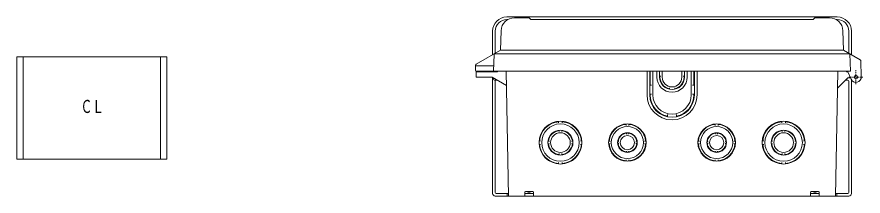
# Model space of a CAD drawing. Units: millimetres, scale not verified. Extents: x -2284 to 2131, y 270 to 4100.
# Drawn here: x -1284 to -336, y 2801 to 3002 of the extents above; entities that cross this region are included whole.
import ezdxf
from ezdxf.enums import TextEntityAlignment as Align

# ---------------------------------------------------------------- set-up
doc = ezdxf.new("R2010")
doc.units = ezdxf.units.MM
doc.header["$LTSCALE"] = 2
doc.linetypes.add('USER1', pattern=[1.01, 0.5, -0.25, 0.01, -0.25])
doc.layers.add('0-0_外形線', color=4, linetype='Continuous', lineweight=18)
doc.layers.add('0-2_電気部品', color=7, linetype='Continuous', lineweight=18)
doc.styles.add('ＭＳ ゴシック', font='')
doc.styles.get('ＭＳ ゴシック').set_extended_font_data('MS Gothic')

msp = doc.modelspace()

# ---------------------------------------------------------------- linework, layer by layer
at = {"layer": '0-0_外形線'}
for p, q in [((-735.181, 3002.158), (-550.181, 3002.158)), ((-735.181, 2999.158), (-734.128, 2999.158)), ((-726.644, 3002.158), (-710.181, 3002.158)), ((-550.181, 3002.158), (-365.181, 3002.158)), ((-550.181, 2999.158), (-392.181, 2999.158)), ((-392.181, 2999.158), (-390.181, 3001.158)), ((-390.181, 3001.158), (-373.718, 3001.158)), ((-366.234, 2999.158), (-365.181, 2999.158)), ((-751.181, 2959.687), (-751.181, 2986.158)), ((-748.181, 2961.42), (-748.181, 2986.158)), ((-742.401, 2964.757), (-741.635, 2986.681)), ((-358.727, 2986.681), (-357.961, 2964.757)), ((-352.181, 2961.42), (-352.181, 2986.158)), ((-349.181, 2959.687), (-349.181, 2986.158)), ((-769.681, 2949.007), (-742.401, 2964.757)), ((-750.181, 2941.158), (-749.519, 2960.104)), ((-749.5, 2960.658), (-550.181, 2960.658)), ((-742.401, 2964.757), (-550.181, 2964.757)), ((-550.181, 2964.757), (-357.961, 2964.757)), ((-550.181, 2960.658), (-350.862, 2960.658)), ((-357.961, 2964.757), (-339.327, 2953.998)), ((-350.862, 2960.658), (-350.181, 2941.158)), ((-770.181, 2942.158), (-770.181, 2948.14)), ((-338.827, 2953.167), (-338.181, 2934.658)), ((-770.181, 2947.158), (-750.937, 2947.158)), ((-769.681, 2940.658), (-745.716, 2940.658)), ((-769.681, 2934.658), (-769.681, 2940.658)), ((-769.181, 2941.158), (-353.683, 2941.158)), ((-750.181, 2941.158), (-750.172, 2940.658)), ((-750.181, 2941.158), (-746.679, 2941.158)), ((-746.179, 2940.658), (-746.179, 2941.158)), ((-745.716, 2940.658), (-745.699, 2941.158)), ((-735.911, 2941.158), (-733.468, 2801.158)), ((-578.181, 2914.658), (-578.181, 2941.158)), ((-575.181, 2914.658), (-575.181, 2941.158)), ((-574.681, 2925.658), (-574.681, 2941.158)), ((-571.681, 2914.658), (-571.681, 2941.158)), ((-567.181, 2936.658), (-567.181, 2941.158)), ((-567.181, 2934.658), (-567.181, 2941.158)), ((-564.181, 2934.658), (-564.181, 2941.158)), ((-561.181, 2934.658), (-561.181, 2941.158)), ((-539.181, 2934.658), (-539.181, 2941.158)), ((-536.181, 2934.658), (-536.181, 2941.158)), ((-533.181, 2936.658), (-533.181, 2941.158)), ((-533.181, 2934.658), (-533.181, 2941.158)), ((-528.681, 2914.658), (-528.681, 2941.158)), ((-525.681, 2925.658), (-525.681, 2941.158)), ((-525.181, 2914.658), (-525.181, 2941.158)), ((-522.181, 2914.658), (-522.181, 2941.158)), ((-366.894, 2801.158), (-364.451, 2941.158)), ((-354.663, 2941.158), (-354.646, 2940.658)), ((-354.646, 2940.658), (-353.458, 2940.658)), ((-353.683, 2941.158), (-349.653, 2932.197)), ((-353.683, 2941.158), (-350.181, 2941.158)), ((-353.683, 2941.158), (-350.181, 2941.158)), ((-769.681, 2934.658), (-751.681, 2934.658)), ((-751.681, 2934.658), (-735.636, 2925.394)), ((-751.181, 2804.158), (-751.181, 2934.369)), ((-750.051, 2933.717), (-750.024, 2932.141)), ((-749.024, 2931.158), (-745.619, 2931.158)), ((-748.181, 2805.158), (-748.181, 2931.158)), ((-564.181, 2935.658), (-562.681, 2935.658)), ((-563.681, 2934.658), (-563.681, 2935.658)), ((-537.681, 2935.658), (-536.181, 2935.658)), ((-536.681, 2934.658), (-536.681, 2935.658)), ((-355.681, 2931.158), (-353.181, 2931.158)), ((-352.181, 2934.158), (-350.681, 2934.158)), ((-352.181, 2805.158), (-352.181, 2930.158)), ((-349.181, 2804.158), (-349.181, 2931.341)), ((-575.181, 2925.658), (-573.181, 2925.658)), ((-553.181, 2920.983), (-553.181, 2922.658)), ((-547.181, 2920.983), (-547.181, 2922.658)), ((-527.181, 2925.658), (-525.181, 2925.658)), ((-575.181, 2915.658), (-573.181, 2915.658)), ((-574.681, 2914.658), (-574.681, 2915.658)), ((-527.181, 2915.658), (-525.181, 2915.658)), ((-525.681, 2914.658), (-525.681, 2915.658)), ((-555.181, 2890.163), (-555.181, 2892.68)), ((-545.181, 2890.163), (-545.181, 2892.68)), ((-677.181, 2883.465), (-677.181, 2885.075)), ((-673.181, 2883.465), (-673.181, 2885.075)), ((-601.681, 2880.308), (-601.681, 2882.104)), ((-598.681, 2880.308), (-598.681, 2882.104)), ((-501.681, 2880.308), (-501.681, 2882.104)), ((-498.681, 2880.308), (-498.681, 2882.104)), ((-427.181, 2883.465), (-427.181, 2885.075)), ((-423.181, 2883.465), (-423.181, 2885.075)), ((-676.681, 2873.555), (-676.681, 2875.077)), ((-673.681, 2873.555), (-673.681, 2875.077)), ((-601.181, 2870.585), (-601.181, 2872.112)), ((-599.181, 2870.585), (-599.181, 2872.112)), ((-501.181, 2870.585), (-501.181, 2872.112)), ((-499.181, 2870.585), (-499.181, 2872.112)), ((-426.681, 2873.555), (-426.681, 2875.077)), ((-423.681, 2873.555), (-423.681, 2875.077)), ((-699.098, 2863.158), (-697.488, 2863.158)), ((-689.1, 2862.658), (-687.578, 2862.658)), ((-662.784, 2862.658), (-661.262, 2862.658)), ((-652.874, 2863.158), (-651.264, 2863.158)), ((-621.127, 2862.658), (-619.331, 2862.658)), ((-581.031, 2862.658), (-579.235, 2862.658)), ((-521.127, 2862.658), (-519.331, 2862.658)), ((-481.031, 2862.658), (-479.235, 2862.658)), ((-449.098, 2863.158), (-447.488, 2863.158)), ((-439.1, 2862.658), (-437.578, 2862.658)), ((-412.784, 2862.658), (-411.262, 2862.658)), ((-402.874, 2863.158), (-401.264, 2863.158)), ((-699.098, 2859.158), (-697.488, 2859.158)), ((-689.1, 2859.658), (-687.578, 2859.658)), ((-662.784, 2859.658), (-661.262, 2859.658)), ((-652.874, 2859.158), (-651.264, 2859.158)), ((-621.127, 2859.658), (-619.331, 2859.658)), ((-611.135, 2862.158), (-609.608, 2862.158)), ((-611.135, 2860.158), (-609.608, 2860.158)), ((-590.755, 2862.158), (-589.227, 2862.158)), ((-590.755, 2860.158), (-589.227, 2860.158)), ((-581.031, 2859.658), (-579.235, 2859.658)), ((-521.127, 2859.658), (-519.331, 2859.658)), ((-511.135, 2862.158), (-509.607, 2862.158)), ((-511.135, 2860.158), (-509.607, 2860.158)), ((-490.755, 2862.158), (-489.227, 2862.158)), ((-490.755, 2860.158), (-489.227, 2860.158)), ((-481.031, 2859.658), (-479.235, 2859.658)), ((-449.098, 2859.158), (-447.488, 2859.158)), ((-439.1, 2859.658), (-437.578, 2859.658)), ((-412.784, 2859.658), (-411.262, 2859.658)), ((-402.874, 2859.158), (-401.264, 2859.158)), ((-676.681, 2847.239), (-676.681, 2848.761)), ((-673.681, 2847.239), (-673.681, 2848.761)), ((-601.181, 2850.204), (-601.181, 2851.731)), ((-599.181, 2850.204), (-599.181, 2851.731)), ((-501.181, 2850.204), (-501.181, 2851.731)), ((-499.181, 2850.204), (-499.181, 2851.731)), ((-426.681, 2847.239), (-426.681, 2848.761)), ((-423.681, 2847.239), (-423.681, 2848.761)), ((-677.181, 2837.241), (-677.181, 2838.851)), ((-673.181, 2837.241), (-673.181, 2838.851)), ((-601.681, 2840.212), (-601.681, 2842.008)), ((-598.681, 2840.212), (-598.681, 2842.008)), ((-501.681, 2840.212), (-501.681, 2842.008)), ((-498.681, 2840.212), (-498.681, 2842.008)), ((-427.181, 2837.241), (-427.181, 2838.851)), ((-423.181, 2837.241), (-423.181, 2838.851)), ((-714.181, 2806.158), (-706.181, 2806.158)), ((-711.424, 2804.158), (-711.424, 2806.158)), ((-709.424, 2804.158), (-709.424, 2806.158)), ((-394.181, 2806.158), (-386.181, 2806.158)), ((-390.938, 2804.158), (-390.938, 2806.158)), ((-388.938, 2804.158), (-388.938, 2806.158)), ((-748.181, 2801.158), (-697.681, 2801.158)), ((-747.181, 2804.158), (-733.52, 2804.158)), ((-734.681, 2801.158), (-734.681, 2804.158)), ((-733.467, 2801.158), (-550.181, 2801.158)), ((-733.467, 2801.158), (-550.181, 2801.158)), ((-715.181, 2801.158), (-715.181, 2805.158)), ((-715.181, 2804.158), (-705.181, 2804.158)), ((-705.181, 2801.158), (-705.181, 2805.158)), ((-672.681, 2801.158), (-550.181, 2801.158)), ((-550.181, 2801.158), (-366.895, 2801.158)), ((-550.181, 2801.158), (-366.895, 2801.158)), ((-550.181, 2801.158), (-427.681, 2801.158)), ((-402.681, 2801.158), (-352.181, 2801.158)), ((-395.181, 2801.158), (-395.181, 2805.158)), ((-395.181, 2804.158), (-385.181, 2804.158)), ((-385.181, 2801.158), (-385.181, 2805.158)), ((-366.842, 2804.158), (-353.181, 2804.158)), ((-365.681, 2801.158), (-365.681, 2804.158))]:
    msp.add_line(p, q, dxfattribs=at)
at = {"layer": '0-0_外形線', "linetype": 'USER1'}
for p, q in [((-344.181, 2926.658), (-344.181, 2942.658)), ((-352.181, 2934.658), (-336.181, 2934.658))]:
    msp.add_line(p, q, dxfattribs=at)
at = {"layer": '0-0_外形線'}
for points in [[(-726.644, 3001.158), (-710.181, 3001.158), (-708.181, 2999.158), (-550.181, 2999.158)], [(-364.784, 2922.055), (-353.181, 2933.658), (-350.31, 2933.658)]]:
    msp.add_lwpolyline(points, dxfattribs=at)
for centre, radius in [((-344.181, 2934.658), 2), ((-344.181, 2934.658), 2), ((-675.181, 2861.158), 24), ((-675.181, 2861.158), 21), ((-600.181, 2861.158), 21), ((-500.181, 2861.158), 21), ((-425.181, 2861.158), 24), ((-425.181, 2861.158), 21), ((-675.181, 2861.158), 14), ((-675.181, 2861.158), 11), ((-600.181, 2861.158), 18), ((-600.181, 2861.158), 11), ((-500.181, 2861.158), 18), ((-500.181, 2861.158), 11), ((-425.181, 2861.158), 14), ((-425.181, 2861.158), 11), ((-600.181, 2861.158), 8), ((-500.181, 2861.158), 8)]:
    msp.add_circle(centre, radius, dxfattribs=at)
for centre, radius, start, end in [((-735.181, 2986.158), 16, 90, 180), ((-735.181, 2986.158), 13, 90, 180), ((-726.644, 2986.158), 15, 90, 178), ((-373.718, 2986.158), 15, 2, 90), ((-365.181, 2986.158), 16, 0, 90), ((-365.181, 2986.158), 13, 0, 90), ((-748.52, 2960.069), 1, 120, 178), ((-769.181, 2948.14), 1, 120, 180), ((-750.937, 2948.158), 1, 270, 358), ((-339.827, 2953.132), 1, 2, 60), ((-769.181, 2942.158), 1, 180, 270), ((-749.681, 2932.658), 1.5, 120.795, 180), ((-749.024, 2932.158), 1, 181, 270), ((-550.181, 2934.658), 17, 180, 270), ((-550.181, 2934.658), 14, 180, 270), ((-550.181, 2934.658), 13.5, 180, 257.16), ((-550.181, 2934.658), 11, 180, 270), ((-550.181, 2934.658), 17, 270, 0), ((-550.181, 2934.658), 14, 270, 0), ((-550.181, 2934.658), 11, 270, 0), ((-550.181, 2934.658), 13.5, 282.84, 0), ((-353.181, 2930.158), 1, 0, 90), ((-344.181, 2934.658), 6, 204.215, 4), ((-550.181, 2914.658), 28, 180, 270), ((-550.181, 2914.658), 25, 180, 270), ((-550.181, 2914.658), 24.5, 180, 258.224), ((-550.181, 2914.658), 21.5, 180, 270), ((-550.181, 2914.658), 28, 270, 0), ((-550.181, 2914.658), 25, 270, 0), ((-550.181, 2914.658), 21.5, 270, 0), ((-550.181, 2914.658), 24.5, 281.776, 0), ((-675.181, 2861.158), 23.5, 94.724, 175.118), ((-675.181, 2861.158), 23.5, 4.882, 85.118), ((-600.181, 2861.158), 20.5, 94.196, 175.804), ((-600.181, 2861.158), 20.5, 4.196, 85.804), ((-500.181, 2861.158), 20.5, 94.196, 175.804), ((-500.181, 2861.158), 20.5, 4.196, 85.804), ((-425.181, 2861.158), 23.5, 94.882, 175.118), ((-425.181, 2861.158), 23.5, 4.882, 85.276), ((-675.181, 2861.158), 13.5, 96.379, 173.621), ((-675.181, 2861.158), 13.5, 6.379, 83.621), ((-425.181, 2861.158), 13.5, 96.379, 173.621), ((-425.181, 2861.158), 13.5, 6.379, 83.621), ((-600.181, 2861.158), 10.5, 95.465, 174.535), ((-600.181, 2861.158), 10.5, 5.465, 84.535), ((-500.181, 2861.158), 10.5, 95.465, 174.535), ((-500.181, 2861.158), 10.5, 5.465, 84.535), ((-675.181, 2861.158), 23.5, 184.882, 265.118), ((-675.181, 2861.158), 13.5, 186.379, 263.621), ((-675.181, 2861.158), 13.5, 276.379, 353.621), ((-675.181, 2861.158), 23.5, 274.882, 355.118), ((-600.181, 2861.158), 20.5, 184.196, 265.804), ((-600.181, 2861.158), 10.5, 185.465, 264.535), ((-600.181, 2861.158), 10.5, 275.465, 354.535), ((-600.181, 2861.158), 20.5, 274.196, 355.804), ((-500.181, 2861.158), 20.5, 184.196, 265.804), ((-500.181, 2861.158), 10.5, 185.465, 264.535), ((-500.181, 2861.158), 10.5, 275.465, 354.535), ((-500.181, 2861.158), 20.5, 274.196, 355.804), ((-425.181, 2861.158), 23.5, 184.882, 265.118), ((-425.181, 2861.158), 13.5, 186.379, 263.621), ((-425.181, 2861.158), 13.5, 276.379, 353.621), ((-425.181, 2861.158), 23.5, 274.882, 355.118), ((-714.181, 2805.158), 1, 90, 180), ((-706.181, 2805.158), 1, 0, 90), ((-394.181, 2805.158), 1, 90, 180), ((-386.181, 2805.158), 1, 0, 90), ((-748.181, 2804.158), 3, 180, 270), ((-747.181, 2805.158), 1, 180, 270), ((-353.181, 2805.158), 1, 270, 0), ((-352.181, 2804.158), 3, 270, 0)]:
    msp.add_arc(centre, radius, start, end, dxfattribs=at)
at = {"layer": '0-2_電気部品'}
for p, q in [((-1116, 2957.5), (-1284, 2957.5)), ((-1284, 2957.5), (-1284, 2842.5)), ((-1277, 2957.5), (-1277, 2842.5)), ((-1123, 2842.5), (-1123, 2957.5)), ((-1116, 2842.5), (-1116, 2957.5)), ((-1284, 2842.5), (-1116, 2842.5))]:
    msp.add_line(p, q, dxfattribs=at)

# ---------------------------------------------------------------- texts
at = {"layer": '0-2_電気部品', "style": 'ＭＳ ゴシック', "width": 0.65}
msp.add_text('ＣＬ', height=14.66, dxfattribs=at).set_placement((-1212.6, 2890), align=Align.BOTTOM_LEFT)

doc.saveas('drawing.dxf')
